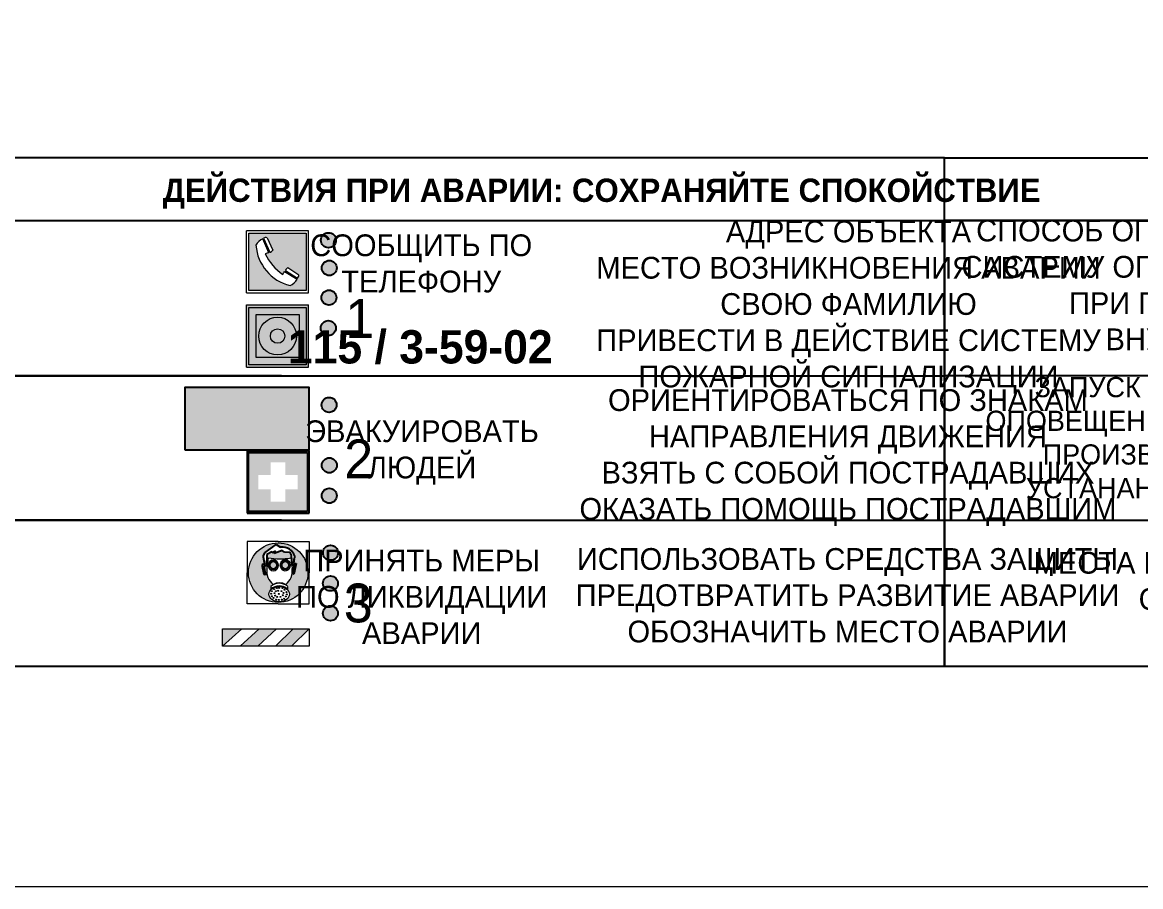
# Model space of a CAD drawing. Header units: millimetres. Extents: x 13114 to 67229, y 22859 to 38520.
# Drawn here: x 32447.8 to 32591.8, y 34763.1 to 34874.3 of the extents above; entities that cross this region are included whole.
import ezdxf

# ---------------------------------------------------------------- set-up
doc = ezdxf.new("R2010")
doc.units = ezdxf.units.MM
doc.styles.add('обычный', font='arial.ttf')

# ---------------------------------------------------------------- blocks, each defined once
blk = doc.blocks.new('A$C38D26F80')
h = blk.add_hatch(color=5)
h.dxf.hatch_style = 1
h.paths.add_polyline_path([(-8.77, -4.48, 1), (-0.19, -4.48, 1)])
h.paths.add_polyline_path([(-6.75, -3.58), (-6.75, -3.31), (-6.62, -3.22), (-6.5, -3.22), (-6.42, -3.3), (-6.39, -3.28), (-6.59, -2.23), (-6.59, -2.01), (-6.38, -1.58), (-4.76, -0.4), (-4.13, -0.79, -0.362848), (-2.1, -2.1, -0.201049), (-2.17, -2.48, 0.085434), (-2.26, -3.13), (-1.9, -3.16), (-2.25, -4.7), (-2.4, -4.59), (-2.43, -4.34), (-2.36, -4.34), (-2.14, -3.34), (-2.47, -3.42), (-2.58, -1.95), (-2.77, -1.58), (-3.58, -1.52), (-3.92, -1.26), (-5.05, -1.73), (-4.87, -1.39), (-5.41, -1.6), (-5.41, -1.46), (-6.13, -1.87), (-6.18, -3.5), (-6.56, -3.47), (-6.37, -4.59), (-6.16, -4.43), (-6.16, -4.66), (-6.36, -4.79), (-6.37, -4.8), (-6.51, -4.76)], flags=16)
h.paths.add_polyline_path([(-6.51, -4.76), (-6.36, -4.79), (-6.37, -4.8)], flags=0)
h.paths.add_polyline_path([(-5.92, -2.34, 0.089508), (-2.67, -2.35), (-2.48, -3.88, -0.268602), (-3.4, -6.18, 0.262449), (-5.2, -6.18, -0.268602), (-6.11, -3.88)], flags=16)
edge = h.paths.add_edge_path(flags=16)
edge.add_ellipse((-5.19, -3.41), major_axis=(0, 0.842), ratio=0.848992, start_angle=0, end_angle=360)
edge = h.paths.add_edge_path(flags=0)
edge.add_ellipse((-5.19, -3.39), major_axis=(0, 0.665), ratio=0.853798, start_angle=0, end_angle=360)
edge = h.paths.add_edge_path(flags=0)
edge.add_ellipse((-5.19, -3.4), major_axis=(0, 0.528), ratio=0.864094, start_angle=0, end_angle=360)
edge = h.paths.add_edge_path(flags=16)
edge.add_ellipse((-3.47, -3.4), major_axis=(0, 0.842), ratio=0.848992, start_angle=0, end_angle=360)
h.paths.add_polyline_path([(-3.13, -6.45), (-3.13, -6.84, 0.383174), (-5.57, -6.85), (-5.57, -6.49, -0.369952)], flags=16)
edge = h.paths.add_edge_path(flags=0)
edge.add_ellipse((-3.47, -3.39), major_axis=(0, 0.665), ratio=0.853798, start_angle=0, end_angle=360)
edge = h.paths.add_edge_path(flags=0)
edge.add_ellipse((-3.47, -3.4), major_axis=(0, 0.528), ratio=0.864094, start_angle=0, end_angle=360)
edge = h.paths.add_edge_path(flags=16)
edge.add_ellipse((-4.34, -7.57), major_axis=(-1.48, 0), ratio=0.744955, start_angle=0, end_angle=360)
h.paths.add_polyline_path([(-5.01, -6.85, -1), (-5.15, -6.85, -1)], flags=0)
h.paths.add_polyline_path([(-5.33, -7.14, -1), (-5.47, -7.14, -1)], flags=0)
h.paths.add_polyline_path([(-4.61, -6.71, -1), (-4.74, -6.71, -1)], flags=16)
h.paths.add_polyline_path([(-5.43, -7.51, -1), (-5.57, -7.51, -1)], flags=0)
h.paths.add_polyline_path([(-4.26, -6.67, -1), (-4.4, -6.67, -1)], flags=16)
h.paths.add_polyline_path([(-4.74, -7.14, -1), (-4.88, -7.14, -1)], flags=0)
h.paths.add_polyline_path([(-4.93, -7.43, -1), (-5.07, -7.43, -1)], flags=0)
h.paths.add_polyline_path([(-4.41, -7.07, -1), (-4.54, -7.07, -1)], flags=0)
h.paths.add_polyline_path([(-5.33, -7.87, -1), (-5.46, -7.87, -1)], flags=0)
h.paths.add_polyline_path([(-3.8, -6.71, -1), (-3.94, -6.71, -1)], flags=16)
h.paths.add_polyline_path([(-4.85, -7.78, -1), (-4.98, -7.78, -1)], flags=0)
h.paths.add_polyline_path([(-3.96, -7.14, -1), (-4.1, -7.14, -1)], flags=0)
h.paths.add_polyline_path([(-4.33, -7.53, -1), (-4.47, -7.53, -1)], flags=0)
h.paths.add_polyline_path([(-5.09, -8.12, -1), (-5.23, -8.12, -1)], flags=0)
h.paths.add_polyline_path([(-3.5, -6.94, -1), (-3.64, -6.94, -1)], flags=0)
h.paths.add_polyline_path([(-4.54, -7.97, -1), (-4.68, -7.97, -1)], flags=0)
h.paths.add_polyline_path([(-3.66, -7.39, -1), (-3.8, -7.39, -1)], flags=0)
h.paths.add_polyline_path([(-4.73, -8.35, -1), (-4.86, -8.35, -1)], flags=0)
h.paths.add_polyline_path([(-4.09, -7.96, -1), (-4.23, -7.96, -1)], flags=0)
h.paths.add_polyline_path([(-3.77, -7.74, -1), (-3.91, -7.74, -1)], flags=0)
h.paths.add_polyline_path([(-3.22, -7.27, -1), (-3.35, -7.27, -1)], flags=0)
h.paths.add_polyline_path([(-4.34, -8.4, -1), (-4.47, -8.4, -1)], flags=0)
h.paths.add_polyline_path([(-3.16, -7.61, -1), (-3.3, -7.61, -1)], flags=0)
h.paths.add_polyline_path([(-3.9, -8.35, -1), (-4.04, -8.35, -1)], flags=0)
h.paths.add_polyline_path([(-3.32, -7.91, -1), (-3.46, -7.91, -1)], flags=0)
h.paths.add_polyline_path([(-3.55, -8.23, -1), (-3.69, -8.23, -1)], flags=0)
at = {"color": 5, "lineweight": 5}
for p, q in [((-4.48, 0), (-8.96, 0)), ((-8.96, 0), (-8.96, -4.48)), ((-4.48, 0), (0, 0)), ((0, 0), (0, -4.48)), ((-6.59, -2.01), (-6.38, -1.58)), ((-6.38, -1.58), (-4.76, -0.4)), ((-5.41, -1.46), (-6.13, -1.87)), ((-4.87, -1.39), (-5.41, -1.6)), ((-5.41, -1.6), (-5.41, -1.46)), ((-3.92, -1.26), (-5.05, -1.73)), ((-5.05, -1.73), (-4.87, -1.39)), ((-4.76, -0.4), (-4.13, -0.79)), ((-3.58, -1.52), (-3.92, -1.26)), ((-2.77, -1.58), (-3.58, -1.52)), ((-2.58, -1.95), (-2.77, -1.58)), ((-6.75, -3.31), (-6.62, -3.22)), ((-6.62, -3.22), (-6.5, -3.22)), ((-6.59, -2.23), (-6.59, -2.01)), ((-6.39, -3.28), (-6.59, -2.23)), ((-6.5, -3.22), (-6.42, -3.3)), ((-6.13, -1.87), (-6.18, -3.5)), ((-5.92, -2.34), (-6.11, -3.88)), ((-2.67, -2.34), (-2.48, -3.88)), ((-2.47, -3.42), (-2.58, -1.95)), ((-1.9, -3.16), (-2.26, -3.13)), ((-2.25, -4.7), (-1.9, -3.16)), ((-8.96, -8.96), (-8.96, -4.48)), ((-6.75, -3.58), (-6.75, -3.31)), ((-6.51, -4.76), (-6.75, -3.58)), ((-6.18, -3.5), (-6.56, -3.47)), ((-6.56, -3.47), (-6.37, -4.59)), ((-6.37, -4.8), (-6.51, -4.76)), ((-6.42, -3.3), (-6.39, -3.28)), ((-6.37, -4.59), (-6.16, -4.43)), ((-6.16, -4.66), (-6.37, -4.8)), ((-6.16, -4.43), (-6.16, -4.66)), ((-2.14, -3.34), (-2.47, -3.42)), ((-2.43, -4.34), (-2.4, -4.59)), ((-2.43, -4.34), (-2.36, -4.34)), ((-2.4, -4.59), (-2.25, -4.7)), ((-2.36, -4.34), (-2.14, -3.34)), ((0, -8.96), (0, -4.48)), ((-3.13, -6.45), (-3.13, -6.84)), ((-5.57, -6.49), (-5.57, -6.85)), ((-4.48, -8.96), (-8.96, -8.96)), ((-4.48, -8.96), (0, -8.96))]:
    blk.add_line(p, q, dxfattribs=at)
at = {"color": 5}
for p, q in [((-6.59, -2.01), (-6.38, -1.58)), ((-6.38, -1.58), (-4.76, -0.4)), ((-5.41, -1.46), (-6.13, -1.87)), ((-4.87, -1.39), (-5.41, -1.6)), ((-5.41, -1.6), (-5.41, -1.46)), ((-3.92, -1.26), (-5.05, -1.73)), ((-5.05, -1.73), (-4.87, -1.39)), ((-4.76, -0.4), (-4.13, -0.79)), ((-3.58, -1.52), (-3.92, -1.26)), ((-2.77, -1.58), (-3.58, -1.52)), ((-2.58, -1.95), (-2.77, -1.58)), ((-6.75, -3.31), (-6.62, -3.22)), ((-6.62, -3.22), (-6.5, -3.22)), ((-6.59, -2.23), (-6.59, -2.01)), ((-6.39, -3.28), (-6.59, -2.23)), ((-6.5, -3.22), (-6.42, -3.3)), ((-6.13, -1.87), (-6.18, -3.5)), ((-2.47, -3.42), (-2.58, -1.95)), ((-2.26, -3.13), (-1.9, -3.16)), ((-1.9, -3.16), (-2.25, -4.7)), ((-6.75, -3.58), (-6.75, -3.31)), ((-6.51, -4.76), (-6.75, -3.58)), ((-6.18, -3.5), (-6.56, -3.47)), ((-6.56, -3.47), (-6.37, -4.59)), ((-6.37, -4.8), (-6.51, -4.76)), ((-6.36, -4.79), (-6.51, -4.76)), ((-6.42, -3.3), (-6.39, -3.28)), ((-6.37, -4.59), (-6.16, -4.43)), ((-6.16, -4.66), (-6.37, -4.8)), ((-6.16, -4.66), (-6.36, -4.79)), ((-6.16, -4.43), (-6.16, -4.66)), ((-2.14, -3.34), (-2.47, -3.42)), ((-2.4, -4.59), (-2.43, -4.34)), ((-2.43, -4.34), (-2.36, -4.34)), ((-2.25, -4.7), (-2.4, -4.59)), ((-2.36, -4.34), (-2.14, -3.34))]:
    blk.add_line(p, q, dxfattribs=at)
at = {"color": 5, "lineweight": 5}
for centre, radius in [((-4.48, -4.48), 4.29), ((-5.5, -7.51), 0.0678), ((-5.4, -7.14), 0.0678), ((-5.4, -7.87), 0.0678), ((-5.16, -8.12), 0.0678), ((-5.08, -6.85), 0.0678), ((-5, -7.43), 0.0678), ((-4.91, -7.78), 0.0678), ((-4.81, -7.14), 0.0678), ((-4.67, -6.71), 0.0678), ((-4.61, -7.97), 0.0678), ((-4.47, -7.07), 0.0678), ((-4.4, -7.53), 0.0678), ((-4.33, -6.67), 0.0678), ((-4.16, -7.96), 0.0678), ((-4.03, -7.14), 0.0678), ((-3.87, -6.71), 0.0678), ((-3.84, -7.74), 0.0678), ((-3.73, -7.39), 0.0678), ((-3.57, -6.94), 0.0678), ((-3.39, -7.91), 0.0678), ((-3.28, -7.27), 0.0678), ((-3.23, -7.61), 0.0678), ((-4.79, -8.35), 0.0678), ((-4.4, -8.4), 0.0678), ((-3.97, -8.35), 0.0678), ((-3.62, -8.23), 0.0678)]:
    blk.add_circle(centre, radius, dxfattribs=at)
at = {"color": 5}
for centre, radius, start, end in [((-3.89, -2.66), 1.88, 17.387, 97.1599), ((-0.35, -3.07), 1.91, 162.2553, 181.7878), ((-2.6, -2.2), 0.511, 326.3906, 11.8614)]:
    blk.add_arc(centre, radius, start, end, dxfattribs=at)
at = {"color": 5, "lineweight": 5}
for centre, radius, start, end in [((-4.28, 6.66), 9.15, 259.6987, 280.1569), ((-0.47, -3.05), 1.79, 161.5846, 182.4584), ((-2.6, -2.2), 0.513, 326.4781, 11.7739), ((-3.66, -4.24), 2.47, 171.573, 231.7124), ((-4.93, -4.24), 2.47, 308.2876, 8.427), ((-4.33, -7.88), 1.87, 50.358, 131.5662), ((-4.34, -8.2), 1.82, 48.4943, 132.3565), ((-4.3, -7.78), 1.83, 60.5889, 119.4111)]:
    blk.add_arc(centre, radius, start, end, dxfattribs=at)
for centre, major_axis, ratio in [((-5.19, -3.41), (0, 0.842), 0.848992), ((-5.19, -3.39), (0, 0.665), 0.853798), ((-5.19, -3.4), (0, 0.528), 0.864094), ((-3.47, -3.4), (0, 0.842), 0.848992), ((-3.47, -3.39), (0, 0.665), 0.853798), ((-3.47, -3.4), (0, 0.528), 0.864094), ((-4.34, -7.57), (-1.48, 0), 0.744955)]:
    blk.add_ellipse(centre, major_axis=major_axis, ratio=ratio, dxfattribs=at)
blk = doc.blocks.new('A$C47DD6509')
at = {"lineweight": 5}
for points in [[(-8.69, 0), (-11.19, 0), (-11.19, -2.22)], [(-4.22, 0), (-6.45, 0), (-8.91, -2.22), (-6.61, -2.22)], [(0, 0), (-2.09, 0), (-4.36, -2.22), (-2.29, -2.22)]]:
    blk.add_hatch(color=242, dxfattribs=at).paths.add_polyline_path(points)
at = {"color": 242, "lineweight": 5}
for p, q in [((-11.19, -2.22), (-8.69, 0)), ((-11.19, -2.22), (-11.19, 0)), ((-11.19, 0), (-8.69, 0)), ((-11.19, 0), (0, 0)), ((-8.91, -2.22), (-6.45, 0)), ((-6.61, -2.22), (-4.22, 0)), ((-4.36, -2.22), (-2.09, 0)), ((-2.29, -2.22), (0, 0)), ((0, 0), (0, -2.22)), ((0, -2.22), (-11.19, -2.22))]:
    blk.add_line(p, q, dxfattribs=at)
blk = doc.blocks.new('A$C32E8229D')
at = {"true_color": 0xffffff}
blk.add_hatch(color=7, dxfattribs=at).paths.add_polyline_path([(0, 0), (0, -8), (16, -8), (16, 0)])
h = blk.add_hatch(color=126)
h.paths.add_polyline_path([(0.2, -0.2), (15.8, -0.2), (15.8, -7.8), (0.2, -7.8)])
h.paths.add_polyline_path([(13.49, -2.05), (12.08, -2.05), (11.37, -2.63, 0.162397), (11.29, -2.84), (11.29, -3.63), (10.35, -3.63), (10.35, -4.05), (11.68, -4.05), (11.68, -3.48), (12.26, -4.28), (11.29, -5.1), (11.29, -6.78), (11.85, -6.78), (11.85, -5.44), (12.8, -4.64), (12.8, -5.94), (14.46, -5.94), (14.46, -5.39), (13.45, -5.39), (13.45, -3.97), (12.46, -2.59), (13.15, -2.59), (13.69, -3.34), (14.18, -3)], flags=16)
h.paths.add_polyline_path([(10.74, -1.82, 1), (11.8, -1.82, 1)], flags=16)
h.paths.add_polyline_path([(9.39, -3.59), (5.99, -3.59), (6.56, -3.03), (5.91, -3.03), (5.1, -3.83), (5.91, -4.64), (6.56, -4.64), (5.99, -4.09), (9.39, -4.09)], flags=16)
h.paths.add_polyline_path([(4.29, -1.08), (1.72, -1.08), (1.72, -6.6), (4.29, -6.6)], flags=16)
at = {"color": 126}
blk.add_lwpolyline([(16, -8), (0, -8), (0, 0), (16, 0)], close=True, dxfattribs=at)
blk = doc.blocks.new('A$C18900ED3')
h = blk.add_hatch(color=126)
h.paths.add_polyline_path([(-0.18, -0.18), (-7.02, -0.18), (-7.02, -7.02), (-0.18, -7.02)])
h.paths.add_polyline_path([(-5.89, -4.46), (-5.89, -2.77), (-4.46, -2.77), (-4.46, -1.31), (-2.77, -1.31), (-2.77, -2.77), (-1.33, -2.77), (-1.33, -4.46), (-2.77, -4.46), (-2.77, -5.89), (-4.46, -5.89), (-4.46, -4.46)], flags=16)
at = {"color": 126}
for p, q in [((-7.2, 0), (-7.2, -7.2)), ((0, 0), (-7.2, 0)), ((0, -7.2), (0, 0)), ((-7.02, -7.02), (-7.02, -0.18)), ((-7.02, -0.18), (-0.18, -0.18)), ((-0.18, -0.18), (-0.18, -7.02)), ((-7.2, -7.2), (0, -7.2)), ((-0.18, -7.02), (-7.02, -7.02))]:
    blk.add_line(p, q, dxfattribs=at)
blk = doc.blocks.new('A$C456E1F9C')
at = {"lineweight": 5}
h = blk.add_hatch(color=242, dxfattribs=at)
h.paths.add_polyline_path([(0.51, -1.47), (0.51, -13.26), (12.29, -13.26), (12.29, -1.47)])
h.paths.add_polyline_path([(5.42, -4.95, -0.254479), (4.78, -5.4), (3.52, -2.53, -0.209735), (4.23, -2.4)], flags=16)
h.paths.add_polyline_path([(8.53, -8.6), (10.87, -10.17), (10.54, -10.76), (8.03, -9.13, -0.192251)], flags=16)
h.paths.add_polyline_path([(4.61, -5.49, 0.005518), (3.87, -5.72, 0.128647), (7.49, -10.01, 0.00809), (7.83, -9.33), (10.47, -10.97, -0.16736), (8.99, -12.25, -0.327862), (1.95, -3.95, -0.166952), (3.36, -2.62)], flags=16)
at = {"color": 242, "lineweight": 5}
for p, q in [((0, -13.77), (0, -0.97)), ((12.8, -0.97), (0, -0.97)), ((12.8, -13.77), (12.8, -0.97)), ((4.61, -5.49), (3.36, -2.62)), ((3.52, -2.53), (4.78, -5.4)), ((4.23, -2.4), (5.42, -4.95)), ((8.03, -9.13), (10.54, -10.76)), ((10.81, -10.12), (8.53, -8.6)), ((7.83, -9.33), (10.47, -10.97)), ((10.54, -10.76), (10.8, -10.3)), ((10.8, -10.3), (10.81, -10.12)), ((0, -13.77), (12.8, -13.77))]:
    blk.add_line(p, q, dxfattribs=at)
blk.add_lwpolyline([(0.51, -1.47), (12.29, -1.47), (12.29, -13.26), (0.51, -13.26)], close=True, dxfattribs=at)
for centre, radius, start, end in [((4.59, -5.34), 2.99, 114.2845, 152.1974), ((11.12, -3.31), 9.19, 183.9915, 256.6009), ((4.02, -3.27), 0.891, 76.3284, 123.7092), ((14.98, -39.1), 35.17, 107.1487, 108.4135), ((13.86, -0.94), 11.08, 205.5536, 234.8762), ((4.68, -4.59), 0.824, 276.9621, 334.0723), ((8.94, -9.5), 0.989, 114.4092, 157.9388), ((-13.31, 0.8), 23.44, 332.5487, 334.4027), ((7.87, -9.46), 3, 291.9291, 329.9329)]:
    blk.add_arc(centre, radius, start, end, dxfattribs=at)
blk = doc.blocks.new('A$C54414219')
at = {"true_color": 0xffffff}
h = blk.add_hatch(color=7, dxfattribs=at)
h.paths.add_polyline_path([(2.39, -9.45), (2.39, -18.3), (11.23, -18.3), (11.23, -9.45)], flags=0)
h.paths.add_polyline_path([(10.71, -13.87, -1), (2.92, -13.87, -1)], flags=0)
h.paths.add_polyline_path([(8.3, -13.87, -1), (5.33, -13.87, -1)], flags=0)
h.paths.add_polyline_path([(0.41, -7.47), (0.41, -20.27), (13.21, -20.27), (13.21, -7.47)])
h.paths.add_polyline_path([(0.92, -19.77), (12.71, -19.77), (12.71, -7.98), (0.92, -7.98)], flags=16)
h.paths.add_polyline_path([(11.23, -9.45), (11.23, -18.3), (2.39, -18.3), (2.39, -9.45)], flags=0)
at = {"lineweight": 5}
h = blk.add_hatch(color=242, dxfattribs=at)
h.paths.add_polyline_path([(12.71, -7.98), (0.92, -7.98), (0.92, -19.77), (12.71, -19.77)])
h.paths.add_polyline_path([(11.23, -18.3), (2.39, -18.3), (2.39, -9.45), (11.23, -9.45)], flags=16)
h.paths.add_polyline_path([(10.71, -13.87, -1), (2.92, -13.87, -1)], flags=0)
h.paths.add_polyline_path([(8.3, -13.87, -1), (5.33, -13.87, -1)], flags=0)
at = {"true_color": 0xffffff}
h = blk.add_hatch(color=7, dxfattribs=at)
h.paths.add_polyline_path([(2.39, -9.45), (2.39, -18.3), (11.23, -18.3), (11.23, -9.45)])
h.paths.add_polyline_path([(10.71, -13.87, -1), (2.92, -13.87, -1)], flags=16)
h.paths.add_polyline_path([(8.3, -13.87, -1), (5.33, -13.87, -1)], flags=0)
at = {"lineweight": 5}
h = blk.add_hatch(color=242, dxfattribs=at)
h.paths.add_polyline_path([(2.92, -13.87, 1), (10.71, -13.87, 1)])
h.paths.add_polyline_path([(8.3, -13.87, -1), (5.33, -13.87, -1)], flags=16)
at = {"color": 242, "lineweight": 5}
for p, q in [((0.41, -20.27), (0.41, -7.47)), ((0.41, -7.47), (13.21, -7.47)), ((0.41, -7.47), (13.21, -7.47)), ((13.21, -20.27), (13.21, -7.47)), ((0.41, -20.27), (13.21, -20.27))]:
    blk.add_line(p, q, dxfattribs=at)
for points in [[(0.92, -7.98), (12.71, -7.98), (12.71, -19.77), (0.92, -19.77)], [(2.39, -9.45), (11.23, -9.45), (11.23, -18.3), (2.39, -18.3)]]:
    blk.add_lwpolyline(points, close=True, dxfattribs=at)
for radius in [3.89, 1.49]:
    blk.add_circle((6.81, -13.87), radius, dxfattribs=at)

msp = doc.modelspace()

# ---------------------------------------------------------------- hatches: boundary and pattern name
at = {"lineweight": 0}
h = msp.add_hatch(color=256, dxfattribs=at)
h.dxf.hatch_style = 1
h.paths.add_polyline_path([(32486.29, 34846.28, 1), (32488.22, 34846.28, 1)])
h = msp.add_hatch(color=256, dxfattribs=at)
h.dxf.hatch_style = 1
h.paths.add_polyline_path([(32486.4, 34842.7, 1), (32488.33, 34842.7, 1)])
h = msp.add_hatch(color=256, dxfattribs=at)
h.dxf.hatch_style = 1
h.paths.add_polyline_path([(32486.36, 34838.89, 1), (32488.29, 34838.89, 1)])
h = msp.add_hatch(color=256, dxfattribs=at)
h.dxf.hatch_style = 1
h.paths.add_polyline_path([(32486.28, 34834.96, 1), (32488.21, 34834.96, 1)])
h = msp.add_hatch(color=256, dxfattribs=at)
h.dxf.hatch_style = 1
h.paths.add_polyline_path([(32486.36, 34825.08, 1), (32488.29, 34825.08, 1)])
h = msp.add_hatch(color=256, dxfattribs=at)
h.dxf.hatch_style = 1
h.paths.add_polyline_path([(32486.4, 34817.3, 1), (32488.33, 34817.3, 1)])
h = msp.add_hatch(color=256, dxfattribs=at)
h.dxf.hatch_style = 1
h.paths.add_polyline_path([(32486.39, 34813.39, 1), (32488.33, 34813.39, 1)])
h = msp.add_hatch(color=256, dxfattribs=at)
h.dxf.hatch_style = 1
h.paths.add_polyline_path([(32486.55, 34806.04, 1), (32488.48, 34806.04, 1)])
h = msp.add_hatch(color=256, dxfattribs=at)
h.dxf.hatch_style = 1
h.paths.add_polyline_path([(32486.55, 34802.1, 1), (32488.48, 34802.1, 1)])
h = msp.add_hatch(color=256, dxfattribs=at)
h.dxf.hatch_style = 1
h.paths.add_polyline_path([(32486.55, 34798.26, 1), (32488.48, 34798.26, 1)])

# ---------------------------------------------------------------- linework, layer by layer
at = {"color": 5, "lineweight": 0}
msp.add_lwpolyline([(32253.68, 34763.08), (32853.68, 34763.08), (32853.68, 35158.08), (32253.68, 35158.08)], close=True, dxfattribs=at)
for points in [[(32422.81, 34848.82), (32566.58, 34848.82), (32566.58, 34856.87), (32422.81, 34856.87)], [(32566.58, 34856.87), (32688.3, 34856.87), (32688.3, 34791.42), (32566.58, 34791.42)], [(32566.58, 34856.87), (32688.3, 34856.87), (32688.3, 34848.82), (32566.58, 34848.82)], [(32422.81, 34848.82), (32566.58, 34848.82), (32566.58, 34791.42), (32422.81, 34791.42)], [(32566.58, 34848.82), (32688.3, 34848.82), (32688.3, 34828.83), (32566.58, 34828.83)], [(32688.3, 34828.83), (32566.58, 34828.83), (32566.58, 34810.25), (32688.3, 34810.25)]]:
    msp.add_lwpolyline(points, close=True)
for points in [[(32481.23, 34828.83), (32422.81, 34828.83), (32566.58, 34828.83)], [(32481.23, 34810.25), (32422.81, 34810.25), (32566.58, 34810.25)]]:
    msp.add_lwpolyline(points)
for centre in [(32487.26, 34846.28), (32487.36, 34842.7), (32487.32, 34838.89), (32487.24, 34834.96), (32487.33, 34825.08), (32487.37, 34817.3), (32487.36, 34813.39), (32487.52, 34806.04), (32487.51, 34802.1), (32487.51, 34798.26)]:
    msp.add_circle(centre, 0.966)

# ---------------------------------------------------------------- block references
for name, p, xscale, yscale, zscale in [('A$C456E1F9C', (32476.7, 34848.1), 0.625, 0.625, 0.625), ('A$C54414219', (32476.45, 34842.61), 0.625, 0.625, 0.625), ('A$C18900ED3', (32484.77, 34819.15), 1.111111111007631, 1.111111111007631, 1.111111111007631), ('A$C38D26F80', (32484.79, 34807.48), 0.8928571427240968, 0.8928571427240968, 0.8928571427240968)]:
    msp.add_blockref(name, p, dxfattribs=dict(xscale=xscale, yscale=yscale, zscale=zscale))
at = {"xscale": -1}
msp.add_blockref('A$C32E8229D', (32484.77, 34827.3), dxfattribs=at)
at = {"color": 242, "true_color": 0xc1121c}
msp.add_blockref('A$C47DD6509', (32484.79, 34796.26), dxfattribs=at)

# ---------------------------------------------------------------- texts
at = {"lineweight": 0, "attachment_point": 5, "style": 'обычный'}
for s, insert, char_height, width in [('{\\fProxima Nova Rg|b1|i0|c204|p2;ДЕЙСТВИЯ ПРИ АВАРИИ: СОХРАНЯЙТЕ СПОКОЙСТВИЕ\\H1.6644x; }', (32522.43, 34852.27), 3, 175.1736), ('{\\fProxima Nova Rg|b0|i0|c204|p2;СПОСОБ ОПОВЕЩЕНИЯ АВТОМАТИЧЕСКИЙ ЧЕРЕЗ РЕЧЕВУЮ СИСТЕМУ ОПОВЕЩЕНИЯ И УПРАВЛЕНИЯ ЭВАКУАЦИЕЙ ЛЮДЕЙ ПРИ ПОЖАРЕ , А ТАК ЖЕ ВРУЧНУЮ, ИСПОЛЬЗУЯ ВНУТРЕННЮЮ ГРОМКУЮ СВЯЗЬ СИСТЕМЫ ТЕХНОЛОГИЧЕСКОГО ОПОВЕЩЕНИЯ.}', (32628.2, 34837.78), 2.8, 118.5618), ('\\pi-8.4,l8.4,t8.4;{\\fProxima Nova Rg|b0|i0|c204|p2;АДРЕС ОБЪЕКТА\\PМЕСТО ВОЗНИКНОВЕНИЯ АВАРИИ\\PСВОЮ ФАМИЛИЮ\\PПРИВЕСТИ В ДЕЙСТВИЕ СИСТЕМУ \\PПОЖАРНОЙ СИГНАЛИЗАЦИИ}', (32554.21, 34837.66), 2.8, 126.6484), ('{\\fProxima Nova Rg|b0|i0|c204|p2;СООБЩИТЬ ПО \\PТЕЛЕФОНУ}', (32499.2, 34843.27), 2.8, 126.6484), ('{\\fProxima Nova Rg|b0|i0|c204|p2;1\\H1.1667x; }', (32491.3, 34836.21), 5, 126.6484), ('{\\fProxima Nova Rg|b1|i0|c0|p2;\\H1.0714x;115 / 3-59-02\\H1.2822x; }', (32499.08, 34832.49), 4, 126.6484), ('{\\fProxima Nova Rg|b0|i0|c204|p2;\\P\\pt7.8;ЗАПУСК В РУЧНОМ РЕЖИМЕ АВТОМАТИЧЕСКОЙ СИСТЕМЫ ОПОВЕЩЕНИЯ  И УПРАВЛЕНИЯ ЭВАКУАЦИИ ЛЮДЕЙ ПРИ ПОЖАРЕ ПРОИЗВОДИТСЯ ОТ РУЧНЫХ ПОЖАРНЫХ ИЗВЕЩАТЕЛЕЙ, УСТАНАНОВЛЕННЫХ НА СТЕНАХ ВБЛИЗИ ЭВАКУАЦИОННЫХ ВЫХОДОВ. }', (32629.65, 34820.49), 2.6, 121.7868), ('\\pi-8.4,l8.4,t8.4;{\\fProxima Nova Rg|b0|i0|c204|p2;ОРИЕНТИРОВАТЬСЯ ПО ЗНАКАМ \\PНАПРАВЛЕНИЯ ДВИЖЕНИЯ\\PВЗЯТЬ С СОБОЙ ПОСТРАДАВШИХ\\PОКАЗАТЬ ПОМОЩЬ ПОСТРАДАВШИМ}', (32554.14, 34818.29), 2.8, 126.6484), ('{\\fProxima Nova Rg|b0|i0|c204|p2;ЭВАКУИРОВАТЬ \\PЛЮДЕЙ}', (32499.3, 34818.95), 2.8, 126.6484), ('{\\fProxima Nova Rg|b0|i0|c204|p2;2\\H1.1967x; }', (32491.15, 34818.13), 5, 126.6484), ('\\pi-8.4,l8.4,t8.4;{\\fProxima Nova Rg|b0|i0|c204|p2;ИСПОЛЬЗОВАТЬ СРЕДСТВА ЗАЩИТЫ \\PПРЕДОТВРАТИТЬ РАЗВИТИЕ АВАРИИ\\PОБОЗНАЧИТЬ МЕСТО АВАРИИ}', (32554.08, 34800.56), 2.8, 126.6484), ('\\pt8.4;{\\fProxima Nova Rg|b0|i0|c204|p2;\\PМЕСТА РАСПОЛОЖЕНИЯ ПОЖАРНЫХ ИЗВЕЩАТЕЛЕЙ ОБОЗНАЧЕНЫ НА НАСТОЯЩЕМ ПЛАНЕ}', (32628.01, 34804.35), 2.8, 118.5618), ('{\\fProxima Nova Rg|b0|i0|c204|p2;ПРИНЯТЬ МЕРЫ \\PПО ЛИКВИДАЦИИ \\PАВАРИИ}', (32499.26, 34800.37), 2.8, 126.6484), ('{\\fProxima Nova Rg|b0|i0|c204|p2;3\\H1.1967x; }', (32491.09, 34799.55), 5, 126.6484)]:
    msp.add_mtext(s, dxfattribs=dict(at, insert=insert, char_height=char_height, width=width))

doc.saveas('drawing.dxf')
